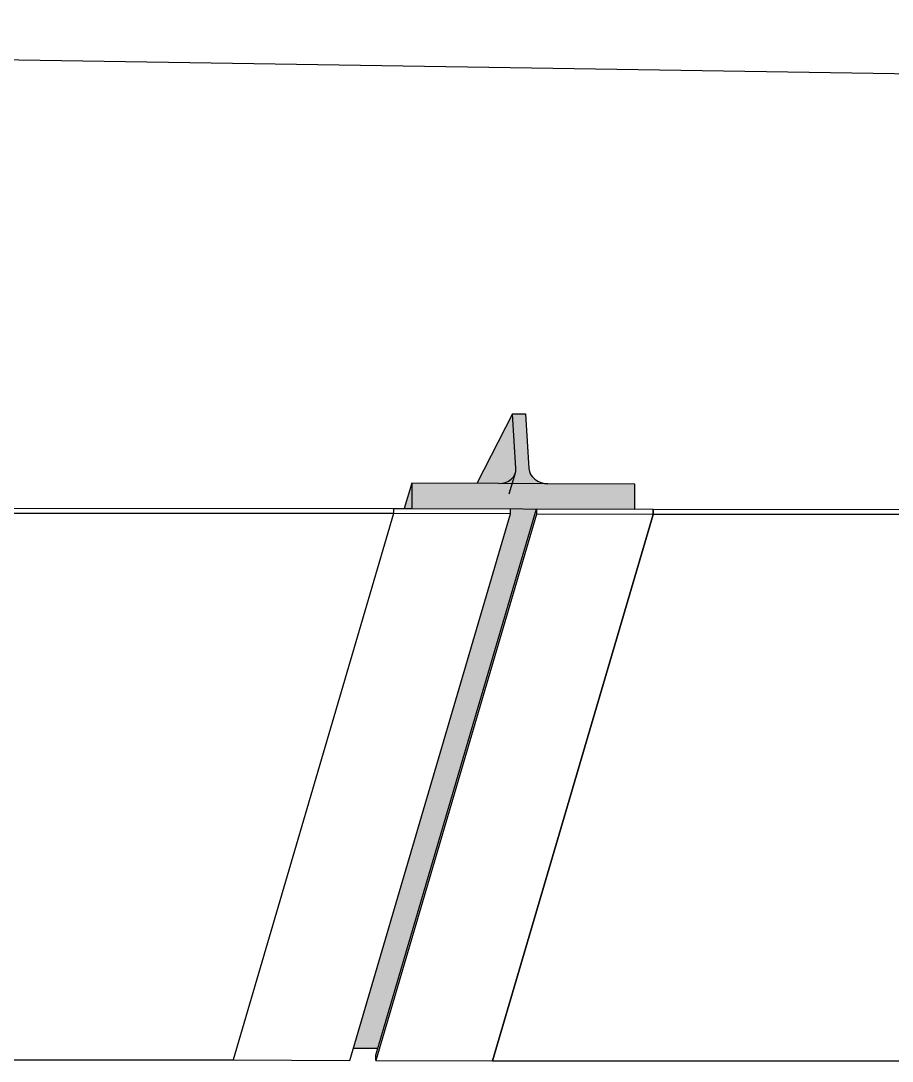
# Model space of a CAD drawing. Header units: metres. Extents: x -1164 to -1017, y 3 to 563.
# Drawn here: x -1040.183 to -1039.512, y 509.507 to 510.308 of the extents above; entities that cross this region are included whole.
import ezdxf

# ---------------------------------------------------------------- set-up
doc = ezdxf.new("R2010")
doc.units = ezdxf.units.M
doc.layers.add('A-DETL-GENF', color=7, linetype='Continuous', lineweight=9)
doc.layers.add('A-GENM', color=7, linetype='Continuous', lineweight=35)

# ---------------------------------------------------------------- blocks, each defined once
blk = doc.blocks.new('BR08_GEN_POST_0 - 360UB_BASE-V578-DRG 2873021 - motorway level drainage')
at = {"layer": 'A-GENM', "lineweight": 25, "true_color": 0xcbc2be}
for points in [[(-1109.360306775722, 509.9523376766148), (-1109.355007425344, 509.9531977726993), (-1109.350622400568, 509.9556863606493), (-1109.348215694194, 509.959792416282), (-1109.347155783389, 509.9659858466941), (-1109.349599000431, 510.0059558747145), (-1109.3771259681, 509.9523993238699), (-1109.364988899426, 509.9523548379664)], [(-1109.322338295302, 509.9521985110385), (-1109.327745193226, 509.9530978486518), (-1109.332436487499, 509.9556197039635), (-1109.335716973864, 509.9594245755088), (-1109.3370353513, 509.9638433079523), (-1109.339607295057, 510.0059192521946), (-1109.349599000431, 510.0059558747145), (-1109.347845371405, 509.9593801473634), (-1109.350717148058, 509.9556197039635), (-1109.355405854226, 509.9530978486518), (-1109.360306775722, 509.9523376766148), (-1109.347024818077, 509.9522889943587)], [(-1109.348829625409, 509.9577040640094), (-1109.347155783389, 509.9615896532187), (-1109.3483368925, 509.9593801473634)], [(-1109.427213980981, 509.9331657989762), (-1109.427212342792, 509.9332161139823), (-1109.427251201725, 509.9525830474992), (-1109.432953391579, 509.933186442719), (-1109.428847575385, 509.9331716747541)], [(-1109.255354933003, 509.9325476494433), (-1109.255393869299, 509.9519531401541), (-1109.427250709399, 509.9523376766148), (-1109.427212253627, 509.9331716747541), (-1109.255375213713, 509.9325477223897)], [(-1109.453310719133, 509.5177600567809), (-1109.331478287593, 509.9328207817924), (-1109.351274700425, 509.9324973281816), (-1109.351383772215, 509.92853579668), (-1109.47212284514, 509.5178290087203), (-1109.454929487514, 509.5177659900402)]]:
    blk.add_hatch(color=9, dxfattribs=at).paths.add_polyline_path(points)
at = {"layer": 'A-GENM', "color": 254, "lineweight": 25, "true_color": 0xd4d4d4}
for p, q in [((-1109.34959900043, 510.0059558747142), (-1109.3771259681, 509.9523993238694)), ((-1109.347024818076, 509.9638433079517), (-1109.34959900043, 510.0059558747142)), ((-1109.34959900043, 510.0059558747142), (-1109.339607295056, 510.0059192521941)), ((-1109.339607295056, 510.0059192521941), (-1109.337033112703, 509.9638066854317)), ((-1109.352165979809, 509.9443516573695), (-1109.347390760479, 509.9605950734022)), ((-1109.427251201724, 509.9525830474987), (-1109.432953391578, 509.9331864427185)), ((-1109.360306775721, 509.9523376766144), (-1109.427251201724, 509.9525830474987)), ((-1109.427251201724, 509.9525830474987), (-1109.427212253626, 509.9331716747537)), ((-1109.322338295302, 509.9521985110381), (-1109.360306775721, 509.9523376766144)), ((-1109.255393869298, 509.9519531401538), (-1109.322338295302, 509.9521985110381)), ((-1109.2553549212, 509.9325417674086), (-1109.255393869298, 509.9519531401538)), ((-1109.427212253626, 509.9331716747537), (-1109.2553549212, 509.9325417674086)), ((-1109.472122845139, 509.5178290087197), (-1109.453310719132, 509.5177600567805)), ((-1109.472122845139, 509.5178290087197), (-1109.453310719132, 509.5177600567805))]:
    blk.add_line(p, q, dxfattribs=at)
at = {"layer": 'A-GENM', "color": 254, "lineweight": 25, "true_color": 0xd4d4d4, "flags": 128}
for points in [[(-1109.360306775721, 509.9523376766144), (-1109.357591350547, 509.9525497366834), (-1109.355007425343, 509.9531977726988), (-1109.352654298907, 509.954256881), (-1109.350622400567, 509.9556863606489), (-1109.348989815037, 509.9574312775443), (-1109.347819281664, 509.9594245755085), (-1109.347155783388, 509.9615896532183), (-1109.347024818076, 509.9638433079517)], [(-1109.337033112703, 509.9638066854317), (-1109.336626512126, 509.9615510603621), (-1109.335697971095, 509.959380147363), (-1109.334283172918, 509.9573773734032), (-1109.332436487498, 509.9556197039631), (-1109.330228881918, 509.9541746852933), (-1109.327745193225, 509.9530978486512), (-1109.32508086818, 509.9524305762651), (-1109.322338295302, 509.9521985110381)]]:
    blk.add_lwpolyline(points, dxfattribs=at)
blk = doc.blocks.new('SCR_B_08_SW_2 - SCR_B_08_SW_2-5546178-DRG 2873021 - motorway level drainage')
at = {"layer": 'A-GENM', "color": 254, "lineweight": 25, "true_color": 0xd4d4d4}
for p, q in [((-0.8770076167960661, 0.4177078785941308), (0.122132154853316, 0.421036186175317)), ((0.12216778423963, 0.4170747572014328), (-0.8769719874097494, 0.4137464496200294)), ((0.1221543522002173, 0.4170747357484564), (2.2197347134435e-05, -0.003961450426913922)), ((0.08994993510982087, -0.003961450427067451), (0.2120820899629038, 0.4170747357483029)), ((0.1221321548533161, 0.4210361861752984), (0.1361209140608583, 0.4210361861752913)), ((0.1221321548533157, 0.4210361861753033), (0.1221543522002171, 0.4170747357484055)), ((0.2120820899629038, 0.4170747357483029), (0.1221543522002173, 0.4170747357484564)), ((0.1361226414259723, 0.4210361861752913), (0.2120598926155363, 0.4210361861752526)), ((0.2120820899629029, 0.4170747357483471), (0.2120598926155366, 0.4210361861752476)), ((-0.9991041422630654, -0.007289736555222739), (3.562938654632602e-05, -0.003961428973819296)), ((2.2197347134435e-05, -0.003961450426913887), (0.08994993510982087, -0.003961450427067516))]:
    blk.add_line(p, q, dxfattribs=at)
blk = doc.blocks.new('SCR_B_08_SW_3 - SCR_B_08_SW_3-5546972-DRG 2873021 - motorway level drainage')
at = {"layer": 'A-GENM', "color": 254, "lineweight": 25, "true_color": 0xd4d4d4}
for p, q in [((-1.0890675094123, -0.003328307581113641), (-0.9669355529549175, 0.4177071946460132)), ((-0.9669353545585184, 0.4177078785941785), (-0.8770076167960656, 0.4177078785941334)), ((-0.9669353545585188, 0.4177078785941689), (-0.9669131572116172, 0.4137464281672135)), ((-0.8770076167960661, 0.4177078785941308), (0.122132154853316, 0.421036186175317)), ((-0.8769854194491632, 0.4137464281670999), (-0.877007616796065, 0.4177078785940556)), ((-0.8770076167960655, 0.4177078785940532), (-0.8769719874097504, 0.4137464496201134)), ((0.12216778423963, 0.4170747572014328), (-0.8769719874097494, 0.4137464496200294)), ((-0.9669131572116164, 0.4137464281671163), (-1.089045312064933, -0.007289758008129216)), ((-0.999117574302713, -0.007289758008049388), (-0.8769854272487406, 0.4137464012790777)), ((-0.8769719874097494, 0.4137464496200294), (-0.9991041422630654, -0.007289736555222638)), ((-0.8769854194491643, 0.4137464281671961), (-0.9669131572116164, 0.4137464281671163)), ((-1.089045312064934, -0.007289758008093413), (-1.0890675094123, -0.003328307581135163)), ((-1.089045312064933, -0.007289758008129216), (-0.999117574302713, -0.007289758008049388)), ((-0.9991041422630654, -0.007289736555222739), (3.562938654632602e-05, -0.003961428973819296))]:
    blk.add_line(p, q, dxfattribs=at)

msp = doc.modelspace()

# ---------------------------------------------------------------- linework, layer by layer
at = {"layer": 'A-DETL-GENF', "color": 161, "lineweight": 25, "true_color": 0xa3a3ff}
msp.add_line((-1042.14032150181, 510.3075564678494), (-1032.725571216511, 510.1624427099023), dxfattribs=at)

# ---------------------------------------------------------------- block references
at = {"layer": 'A-GENM', "color": 254, "lineweight": 25, "true_color": 0xd4d4d4}
msp.add_blockref('BR08_GEN_POST_0 - 360UB_BASE-V578-DRG 2873021 - motorway level drainage', (69.54480796306241, -0.0009842226055076233), dxfattribs=at)
for name, p, rotation in [('SCR_B_08_SW_2 - SCR_B_08_SW_2-5546178-DRG 2873021 - motorway level drainage', (-1040.020040441558, 509.5116377157051), 359.7939171252561), ('SCR_B_08_SW_3 - SCR_B_08_SW_3-5546972-DRG 2873021 - motorway level drainage', (-1038.821057037024, 509.5106534930997), 359.7939171253127)]:
    msp.add_blockref(name, p, dxfattribs=dict(at, rotation=rotation))

doc.saveas('drawing.dxf')
